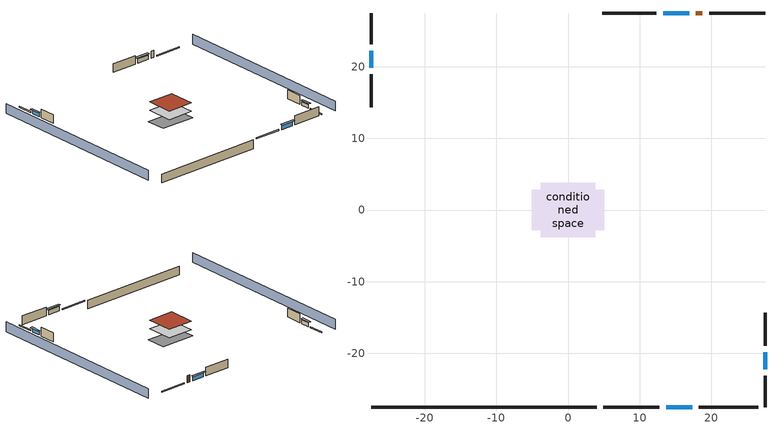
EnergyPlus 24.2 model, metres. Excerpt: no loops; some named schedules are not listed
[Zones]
conditioned space
 floor adiabatic (AdiabaticFloorConstruction): -3.78,-3.78 -3.78,3.78 3.78,3.78 3.78,-3.78 z0.3
 floor foundation (Slab1 construction): -5.06,-2.82 -5.06,2.82 5.06,2.82 5.06,-2.82 z-2.13
 wall outside (RimJoist1 construction): 4.95,-27.5 12.75,-27.5 z0.3:0.61
 wall outside (RimJoist2 construction): -27.5,27.5 -27.5,23.17 z0.3:0.61
 wall outside (RimJoist3 construction): 27.5,27.5 19.69,27.5 z0.3:0.61
 wall outside (RimJoist4 construction): 27.5,-27.5 27.5,-23.17 z0.3:0.61
 wall outside (AdiabaticWallConstruction 1): 18.77,27.5 17.85,27.5 z0.3:2.34
 wall outside (AdiabaticWallConstruction): 13.68,-27.5 17.33,-27.5 / 16.92,27.5 13.27,27.5 z0.3:1.52; -27.5,22.24 -27.5,19.85 / 27.5,-22.24 27.5,-19.85 z0.3:1.34
 wall outside (Wall1 construction): 18.26,-27.5 26.57,-27.5 z0.3:2.74
 wall outside (Wall2 construction): -27.5,18.93 -27.5,14.31 z0.3:2.74
 wall outside (Wall3 construction): 12.34,27.5 4.8,27.5 z0.3:2.74
 wall outside (Wall4 construction): 27.5,-18.93 27.5,-14.31 z0.3:2.74
 wall foundation (FoundationWall1 construction): -27.5,-27.5 4.02,-27.5 z-2.13:0.3
 window (WindowConstruction): 13.68,-27.5 17.33,-27.5 z0.3:1.52
 window (WindowConstruction 1): -27.5,22.24 -27.5,19.86 z0.3:1.34
 window (WindowConstruction 2): 16.92,27.5 13.27,27.5 z0.3:1.52
 window (WindowConstruction 3): 27.5,-22.24 27.5,-19.86 z0.3:1.34
 door (Door): 18.77,27.5 17.85,27.5 z0.3:2.34
 ceiling adiabatic (AdiabaticFloorConstruction): 3.78,-3.78 3.78,3.78 -3.78,3.78 -3.78,-3.78 z0.3
 roof outside (Roof1 construction): -3.78,3.78 -3.78,-3.78 3.78,-3.78 3.78,3.78 z2.74
shading: -32.07,27.5 -32.07,-27.5 / 32.07,-27.5 32.07,27.5 z0:2.74; 17.63,-27.5 13.38,-27.5 13.38,-28.11 17.63,-28.11 z1.83; -27.5,19.55 -27.5,22.55 -28.11,22.55 -28.11,19.55 z1.65; 12.97,27.5 17.23,27.5 17.23,28.11 12.97,28.11 z1.83; 27.5,-19.55 27.5,-22.55 28.11,-22.55 28.11,-19.55 z1.65
[Building]
Building 1: Terrain=Suburbs
[Site:Location]
Portland Intl Arpt_OR: Latitude {deg}=45.59; Longitude {deg}=-122.6; Time Zone {hr}=-8; Elevation {m}=33; Keep Site Location Information=Yes
[Site:GroundTemperature:Shallow]
10.2558, 8.96328, 8.85977, 9.47314, 11.9355, 14.3863, 16.5111, 17.8571, 17.9714, 16.8767, 14.8061, 12.4304
[Site:WaterMainsTemperature]
Calculation Method=Schedule; Temperature Schedule=mains temperature schedule
[Material] Roughness=Rough; Thermal Absorptance=0.9
Name | Thickness {m} | Conductivity {W/m-K} | Density {kg/m3} | Specific Heat {J/kg-K} | Solar Absorptance | Visible Absorptance
concrete 4.0 in. | 0.1016 | 1.803125 | 2242.8 | 837.4 | 0.7 | 0.7
concrete 8.0 in. | 0.2032 | 1.803125 | 2242.8 | 837.4 | 0.7 | 0.7
door material | 0.04445 | 0.0612267 | 512.64 | 1214.23 | 0.7 | 0.7
floor covering | 0.0127 | 0.0450781 | 54.468 | 1339.84 | 0.9 | 0.9
floor covering 1 | 0.0127 | 0.0433444 | 54.468 | 1339.84 | 0.6 | 0.6
floor rigid ins; wall rigid ins | 0.512978 | 0.029427 | 32.04 | 1214.23 | 0.7 | 0.7
floor stud and cavity | 0.1397 | 1.75129 | 37.0049 | 1207.88 | 0.7 | 0.7
furniture material conditioned space 1 | 0.1524 | 0.115458 | 640.8 | 1214.23 | 0.6 | 0.6
gypsum board | 0.0127 | 0.160291 | 801 | 837.4 | 0.6 | 0.6
gypsum board 1 | 0.0127 | 0.160291 | 801 | 837.4 | 0.7 | 0.7
metal surfacing | 0.000508 | 50.0403 | 7801.74 | 460.57 | 0.9 | 0.9
osb sheathing 0.5 in. | 0.0127 | 0.115458 | 512.64 | 1214.23 | 0.7 | 0.7
osb sheathing 0.75 in. | 0.01905 | 0.115458 | 512.64 | 1214.23 | 0.7 | 0.7
rim joist stud and cavity | 0.0508 | 0.178688 | 50.32683 | 1063.81 | 0.6 | 0.6
roof rigid ins | 0.103632 | 0.029427 | 32.04 | 1214.23 | 0.7 | 0.7
roof stud and cavity | 0.2032 | 0.156987 | 78.34581 | 1123.46 | 0.7 | 0.7
wall stud and cavity | 0.1397 | 0.117713 | 139.0536 | 1170.24 | 0.7 | 0.7
wall stud and cavity 1 | 0.0889 | 0.380278 | 52.3479 | 1209.89 | 0.7 | 0.7
wall stud and cavity 2 | 0.0889 | 0.391764 | 83.0341 | 1211.67 | 0.7 | 0.7
wood siding | 0.0254 | 0.102417 | 544.68 | 1172.36 | 0.85 | 0.85
wood siding 1; wood siding 2 | 0.0254 | 0.102417 | 544.68 | 1172.36 | 0.7 | 0.7
[WindowMaterial:SimpleGlazingSystem]
WindowMaterial: U-Factor {W/m2-K}=1.93052; Solar Heat Gain Coefficient=0.49
[Construction]
AdiabaticFloorConstruction: floor stud and cavity, floor rigid ins, osb sheathing 0.75 in., floor covering 1
AdiabaticWallConstruction: wood siding 1, wall rigid ins, wall stud and cavity 1, gypsum board
AdiabaticWallConstruction 1: wood siding 2, wall rigid ins, wall stud and cavity 1, gypsum board
Door: door material
FoundationWall1 construction: concrete 8.0 in., gypsum board 1
furniture construction conditioned space 1: furniture material conditioned space 1
PartitionWallConstruction: gypsum board, wall stud and cavity 2, gypsum board
RimJoist1 construction; RimJoist2 construction; RimJoist3 construction; RimJoist4 construction: wood siding, rim joist stud and cavity
Roof1 construction: metal surfacing, roof rigid ins, osb sheathing 0.75 in., roof stud and cavity, gypsum board
Slab1 construction: concrete 4.0 in., floor covering
Wall1 construction; Wall2 construction; Wall3 construction; Wall4 construction: wood siding, osb sheathing 0.5 in., wall stud and cavity, gypsum board
WindowConstruction; WindowConstruction 1; WindowConstruction 2; WindowConstruction 3: WindowMaterial
[Zone]
conditioned space: Multiplier=1; Volume {m3}=278.185; Part of Total Floor Area=Yes
[Space]
conditioned space 1: Zone=conditioned space; Volume {m3}=278.185
[SurfaceProperty:ExposedFoundationPerimeter]
Slab1: Exposed Perimeter Calculation Method=TotalExposedPerimeter; Total Exposed Perimeter {m}=31.51632
[SurfaceProperty:IncidentSolarMultiplier] Incident Solar Multiplier=1; Incident Solar Multiplier Schedule=trans schedule winter=0.85 summer=0.7
Window1; Window2; Window3; Window4
[InternalMass] Zone or ZoneList=conditioned space; Space or SpaceList=conditioned space 1
Name | Construction | Surface Area {m2}
furniture mass conditioned space 1 | furniture construction conditioned space 1 | 45.63397
partition wall mass | PartitionWallConstruction | 114.085
[Lights]
interior lighting: Zone or ZoneList or Space or SpaceList=conditioned space 1; Schedule=lighting_interior; Design Level Calculation Method=LightingLevel; Lighting Level {W}=204.232; Return Air Fraction=0; Fraction Radiant=0.6; Fraction Visible=0.2; Fraction Replaceable=1
[People]
occupants: Zone or ZoneList or Space or SpaceList=conditioned space 1; Number of People Schedule=occupants; Number of People Calculation Method=People; Number of People=2; Fraction Radiant=0.314171; Sensible Heat Fraction=0.56303; Activity Level Schedule=occupants activity schedule; Carbon Dioxide Generation Rate {m3/s-W}=0; Enable ASHRAE 55 Comfort Warnings=No; Mean Radiant Temperature Calculation Type=EnclosureAveraged
[ElectricEquipment] Zone or ZoneList or Space or SpaceList=conditioned space 1; Design Level Calculation Method=EquipmentLevel
Name | Schedule | Design Level {W} | Fraction Latent | Fraction Radiant | Fraction Lost
ceiling fan | ceiling_fan | 17.5354 | 0 | 0.558 | 0
clothes dryer | clothes_dryer | 10047.4 | 0.015 | 0.081 | 0.85
clothes washer | clothes_washer | 308.418 | 0.03 | 0.162 | 0.7
cooking range | cooking_range | 1774.88 | 0.08 | 0.432 | 0.2
dishwasher | dishwasher | 558.964 | 0.3 | 0.18 | 0.4
freezer | freezer schedule | 194.914 | 0 | 0.6 | 0
fridge | fridge schedule | 45.9075 | 0 | 0.6 | 0
fridge 1 | fridge schedule 1 | 152.703 | 0 | 0.6 | 0
mech vent bath fan 0 | mech vent bath fan 0 schedule | 15 | 0 | 0 | 1
mech vent house fan | mech vent house fan schedule | 0 | 0 | 0 | 1
mech vent house fan cfis | mech vent house fan cfis schedule | 0 | 0 | 0 | 0
mech vent range fan 0 | mech vent range fan 0 schedule | 30 | 0 | 0 | 1
misc permanent spa heater | misc permanent spa heater schedule | 317.614 | 0 | 0 | 1
misc permanent spa pump | misc permanent spa pump schedule | 332.146 | 0 | 0 | 1
misc plug loads | plug_loads_other | 593.856 | 0.021 | 0.558 | 0.049
misc tv | plug_loads_tv | 802.962 | 0 | 0.6 | 0
whole house fan | Always On Discrete | 0 | 0 | 0 | 1
[OtherEquipment] Zone or ZoneList or Space or SpaceList=conditioned space 1; Design Level Calculation Method=EquipmentLevel
Name | Fuel Type | Schedule | Design Level {W} | Fraction Latent | Fraction Radiant | Fraction Lost
clothes dryer 1 | Electricity | clothes_dryer | 0 | 0.015 | 0.081 | 0.85
cooking range 1 | Electricity | cooking_range | 0 | 0.08 | 0.432 | 0.2
general water use latent | None | general water use schedule | 44.1266 | 1 | 0 | 0
general water use sensible | None | general water use schedule | -43.4886 | 0 | 0.6 | 0
mech vent house fan latent load; water heater lat | None | Always On Discrete | 0 | 1 | 0 | 0
mech vent house fan sensible load; water heater sens | None | Always On Discrete | 0 | 0 | 0 | 0
water heater energy adjustment1 | Electricity | Always On Discrete | 0.01 | 0 | 0 | 1
[ZoneInfiltration:DesignFlowRate] Zone or ZoneList or Space or SpaceList=conditioned space 1; Schedule=Always On Discrete; Design Flow Rate Calculation Method=Flow/Zone; Design Flow Rate {m3/s}=0
infil flow; natural vent flow; whole house fan flow
[AvailabilityManager:Scheduled]
central ac and furnace airloop Availability Manager: Schedule=Always On Discrete
[WaterUse:Equipment]
dishwasher: Peak Flow Rate {m3/s}=1.20032e-05; Flow Rate Fraction Schedule=hot_water_dishwasher
[Foundation:Kiva]
Foundation Kiva 1: Initial Indoor Air Temperature {C}=20.5556; Wall Height Above Grade {m}=0.3048; Wall Depth Below Slab {m}=0.2032
[Foundation:Kiva:Settings]
Soil Conductivity {W/m-K}=1.3848; Soil Density {kg/m3}=1842.3; Soil Specific Heat {J/kg-K}=418.7; Ground Solar Absorptivity=0.9; Ground Thermal Absorptivity=0.9; Ground Surface Roughness {m}=0.03; Far-Field Width {m}=40; Deep-Ground Boundary Condition=ZeroFlux; Deep-Ground Depth {m}=40; Minimum Cell Dimension {m}=0.2; Maximum Cell Growth Coefficient=3; Simulation Timestep=Timestep
[Exterior:Lights]
exterior lighting: Schedule=exterior lighting schedule; Design Level {W}=6.19068
[EnergyManagementSystem:GlobalVariable]
central_ac_and_furnace_airloop_Fan_RTF
infil_program_Qfan
infil_program_Qinf
natural_vent_program_Qnv
natural_vent_program_Qwhf
[EnergyManagementSystem:Sensor]
Name | Output:Variable or Output:Meter Index Key | Output:Variable or Output:Meter
airflow_gain | infil flow | Infiltration Sensible Heat Gain Energy
airflow_gain_1 | natural vent flow | Infiltration Sensible Heat Gain Energy
airflow_gain_2 | whole house fan flow | Infiltration Sensible Heat Gain Energy
airflow_loss | infil flow | Infiltration Sensible Heat Loss Energy
airflow_loss_1 | natural vent flow | Infiltration Sensible Heat Loss Energy
airflow_loss_2 | whole house fan flow | Infiltration Sensible Heat Loss Energy
clg_load_cond |  | Cooling:EnergyTransfer:Zone:CONDITIONED SPACE
clg_sp_s; clg_sp_s_1 | cooling setpoint | Schedule Value
clothes_dryer_exhaust_0_sch_s | clothes_dryer | Schedule Value
cool_season | cooling season schedule | Schedule Value
htg_load_cond |  | Heating:EnergyTransfer:Zone:CONDITIONED SPACE
htg_sp_s; htg_sp_s_1 | heating setpoint | Schedule Value
hvac_availability_schedule_s | hvac availability schedule | Schedule Value
ig_ee_conv | ceiling fan | Electric Equipment Convective Heating Energy
ig_ee_conv_1 | clothes dryer | Electric Equipment Convective Heating Energy
ig_ee_conv_10 | misc plug loads | Electric Equipment Convective Heating Energy
ig_ee_conv_11 | misc tv | Electric Equipment Convective Heating Energy
ig_ee_conv_12 | whole house fan | Electric Equipment Convective Heating Energy
ig_ee_conv_3 | cooking range | Electric Equipment Convective Heating Energy
ig_ee_conv_4 | dishwasher | Electric Equipment Convective Heating Energy
ig_ee_conv_5 | freezer | Electric Equipment Convective Heating Energy
ig_ee_conv_6 | fridge | Electric Equipment Convective Heating Energy
ig_ee_conv_7 | fridge 1 | Electric Equipment Convective Heating Energy
ig_ee_conv_8 | misc permanent spa heater | Electric Equipment Convective Heating Energy
ig_ee_conv_9 | misc permanent spa pump | Electric Equipment Convective Heating Energy
ig_ee_rad | ceiling fan | Electric Equipment Radiant Heating Energy
ig_ee_rad_1 | clothes dryer | Electric Equipment Radiant Heating Energy
ig_ee_rad_10 | misc plug loads | Electric Equipment Radiant Heating Energy
ig_ee_rad_11 | misc tv | Electric Equipment Radiant Heating Energy
ig_ee_rad_12 | whole house fan | Electric Equipment Radiant Heating Energy
ig_ee_rad_3 | cooking range | Electric Equipment Radiant Heating Energy
ig_ee_rad_4 | dishwasher | Electric Equipment Radiant Heating Energy
ig_ee_rad_5 | freezer | Electric Equipment Radiant Heating Energy
ig_ee_rad_6 | fridge | Electric Equipment Radiant Heating Energy
ig_ee_rad_7 | fridge 1 | Electric Equipment Radiant Heating Energy
ig_ee_rad_8 | misc permanent spa heater | Electric Equipment Radiant Heating Energy
ig_ee_rad_9 | misc permanent spa pump | Electric Equipment Radiant Heating Energy
ig_lgt_conv | interior lighting | Lights Convective Heating Energy
ig_lgt_rad | interior lighting | Lights Radiant Heating Energy
ig_lgt_vis | interior lighting | Lights Visible Radiation Heating Energy
ig_oe_conv | clothes dryer 1 | Other Equipment Convective Heating Energy
ig_oe_conv_1 | cooking range 1 | Other Equipment Convective Heating Energy
ig_oe_conv_2 | general water use latent | Other Equipment Convective Heating Energy
ig_oe_conv_3 | general water use sensible | Other Equipment Convective Heating Energy
ig_oe_conv_4 | water heater energy adjustment1 | Other Equipment Convective Heating Energy
ig_oe_conv_5 | water heater lat | Other Equipment Convective Heating Energy
ig_oe_conv_6 | water heater sens | Other Equipment Convective Heating Energy
ig_oe_rad | clothes dryer 1 | Other Equipment Radiant Heating Energy
ig_oe_rad_1 | cooking range 1 | Other Equipment Radiant Heating Energy
ig_oe_rad_2 | general water use latent | Other Equipment Radiant Heating Energy
ig_oe_rad_3 | general water use sensible | Other Equipment Radiant Heating Energy
ig_oe_rad_4 | water heater energy adjustment1 | Other Equipment Radiant Heating Energy
ig_oe_rad_5 | water heater lat | Other Equipment Radiant Heating Energy
ig_oe_rad_6 | water heater sens | Other Equipment Radiant Heating Energy
ig_ppl_conv | occupants | People Convective Heating Energy
ig_ppl_rad | occupants | People Radiant Heating Energy
im_conv | furniture mass conditioned space 1 | Surface Inside Face Convection Heat Gain Energy
im_conv_1 | partition wall mass | Surface Inside Face Convection Heat Gain Energy
im_ig | furniture mass conditioned space 1 | Surface Inside Face Internal Gains Radiation Heat Gain Energy
im_ig_1 | partition wall mass | Surface Inside Face Internal Gains Radiation Heat Gain Energy
im_lgt | furniture mass conditioned space 1 | Surface Inside Face Lights Radiation Heat Gain Energy
im_lgt_1 | partition wall mass | Surface Inside Face Lights Radiation Heat Gain Energy
im_sol | furniture mass conditioned space 1 | Surface Inside Face Solar Radiation Heat Gain Energy
im_sol_1 | partition wall mass | Surface Inside Face Solar Radiation Heat Gain Energy
im_surf | furniture mass conditioned space 1 | Surface Inside Face Net Surface Thermal Radiation Heat Gain Energy
im_surf_1 | partition wall mass | Surface Inside Face Net Surface Thermal Radiation Heat Gain Energy
mech_vent_bath_fan_0_sch_s | mech vent bath fan 0 schedule | Schedule Value
mech_vent_range_fan_0_sch_s | mech vent range fan 0 schedule | Schedule Value
mv_conv | mech vent bath fan 0 | Electric Equipment Convective Heating Energy
mv_conv_1 | mech vent house fan | Electric Equipment Convective Heating Energy
mv_conv_2 | mech vent house fan cfis | Electric Equipment Convective Heating Energy
mv_conv_3 | mech vent range fan 0 | Electric Equipment Convective Heating Energy
mv_conv_4 | mech vent house fan latent load | Other Equipment Convective Heating Energy
mv_conv_5 | mech vent house fan sensible load | Other Equipment Convective Heating Energy
mv_rad | mech vent bath fan 0 | Electric Equipment Radiant Heating Energy
mv_rad_1 | mech vent house fan | Electric Equipment Radiant Heating Energy
mv_rad_2 | mech vent house fan cfis | Electric Equipment Radiant Heating Energy
mv_rad_3 | mech vent range fan 0 | Electric Equipment Radiant Heating Energy
mv_rad_4 | mech vent house fan latent load | Other Equipment Radiant Heating Energy
mv_rad_5 | mech vent house fan sensible load | Other Equipment Radiant Heating Energy
natural_vent_s | natural vent schedule | Schedule Value
out_pb_s |  | Site Outdoor Air Barometric Pressure
out_wt_s |  | Site Outdoor Air Humidity Ratio
site_vw_s |  | Site Wind Speed
ss_back_out | Window1 | Surface Window Shortwave from Zone Back Out Window Heat Transfer Rate
ss_back_out_1 | Window2 | Surface Window Shortwave from Zone Back Out Window Heat Transfer Rate
ss_back_out_2 | Window3 | Surface Window Shortwave from Zone Back Out Window Heat Transfer Rate
ss_back_out_3 | Window4 | Surface Window Shortwave from Zone Back Out Window Heat Transfer Rate
ss_conv | Door1 | Surface Inside Face Convection Heat Gain Energy
ss_conv_1 | Window1 | Surface Inside Face Convection Heat Gain Energy
ss_conv_2 | Window2 | Surface Inside Face Convection Heat Gain Energy
ss_conv_3 | Window3 | Surface Inside Face Convection Heat Gain Energy
ss_conv_4 | Window4 | Surface Inside Face Convection Heat Gain Energy
ss_ig | Door1 | Surface Inside Face Internal Gains Radiation Heat Gain Energy
ss_ig_1 | Window1 | Surface Inside Face Internal Gains Radiation Heat Gain Energy
ss_ig_2 | Window2 | Surface Inside Face Internal Gains Radiation Heat Gain Energy
ss_ig_3 | Window3 | Surface Inside Face Internal Gains Radiation Heat Gain Energy
ss_ig_4 | Window4 | Surface Inside Face Internal Gains Radiation Heat Gain Energy
ss_lgt | Door1 | Surface Inside Face Lights Radiation Heat Gain Energy
ss_sol | Door1 | Surface Inside Face Solar Radiation Heat Gain Energy
ss_surf | Door1 | Surface Inside Face Net Surface Thermal Radiation Heat Gain Energy
ss_surf_1 | Window1 | Surface Inside Face Net Surface Thermal Radiation Heat Gain Energy
ss_surf_2 | Window2 | Surface Inside Face Net Surface Thermal Radiation Heat Gain Energy
ss_surf_3 | Window3 | Surface Inside Face Net Surface Thermal Radiation Heat Gain Energy
ss_surf_4 | Window4 | Surface Inside Face Net Surface Thermal Radiation Heat Gain Energy
ss_trans_in | Window1 | Surface Window Transmitted Solar Radiation Rate
ss_trans_in_1 | Window2 | Surface Window Transmitted Solar Radiation Rate
ss_trans_in_2 | Window3 | Surface Window Transmitted Solar Radiation Rate
ss_trans_in_3 | Window4 | Surface Window Transmitted Solar Radiation Rate
ss_trans_out | Window1 | Surface Inside Face Initial Transmitted Diffuse Transmitted Out Window Solar Radiation Rate
ss_trans_out_1 | Window2 | Surface Inside Face Initial Transmitted Diffuse Transmitted Out Window Solar Radiation Rate
ss_trans_out_2 | Window3 | Surface Inside Face Initial Transmitted Diffuse Transmitted Out Window Solar Radiation Rate
ss_trans_out_3 | Window4 | Surface Inside Face Initial Transmitted Diffuse Transmitted Out Window Solar Radiation Rate
s_conv | FoundationWall1 | Surface Inside Face Convection Heat Gain Energy
s_conv_1 | inferred conditioned ceiling | Surface Inside Face Convection Heat Gain Energy
s_conv_10 | Wall2 | Surface Inside Face Convection Heat Gain Energy
s_conv_11 | Wall3 | Surface Inside Face Convection Heat Gain Energy
s_conv_12 | Wall4 | Surface Inside Face Convection Heat Gain Energy
s_conv_2 | inferred conditioned floor | Surface Inside Face Convection Heat Gain Energy
s_conv_3 | RimJoist1 | Surface Inside Face Convection Heat Gain Energy
s_conv_4 | RimJoist2 | Surface Inside Face Convection Heat Gain Energy
s_conv_5 | RimJoist3 | Surface Inside Face Convection Heat Gain Energy
s_conv_6 | RimJoist4 | Surface Inside Face Convection Heat Gain Energy
s_conv_7 | Roof1 | Surface Inside Face Convection Heat Gain Energy
s_conv_8 | Slab1 | Surface Inside Face Convection Heat Gain Energy
s_conv_9 | Wall1 | Surface Inside Face Convection Heat Gain Energy
s_ig | FoundationWall1 | Surface Inside Face Internal Gains Radiation Heat Gain Energy
s_ig_1 | inferred conditioned ceiling | Surface Inside Face Internal Gains Radiation Heat Gain Energy
s_ig_10 | Wall2 | Surface Inside Face Internal Gains Radiation Heat Gain Energy
s_ig_11 | Wall3 | Surface Inside Face Internal Gains Radiation Heat Gain Energy
s_ig_12 | Wall4 | Surface Inside Face Internal Gains Radiation Heat Gain Energy
s_ig_2 | inferred conditioned floor | Surface Inside Face Internal Gains Radiation Heat Gain Energy
s_ig_3 | RimJoist1 | Surface Inside Face Internal Gains Radiation Heat Gain Energy
s_ig_4 | RimJoist2 | Surface Inside Face Internal Gains Radiation Heat Gain Energy
s_ig_5 | RimJoist3 | Surface Inside Face Internal Gains Radiation Heat Gain Energy
s_ig_6 | RimJoist4 | Surface Inside Face Internal Gains Radiation Heat Gain Energy
s_ig_7 | Roof1 | Surface Inside Face Internal Gains Radiation Heat Gain Energy
s_ig_8 | Slab1 | Surface Inside Face Internal Gains Radiation Heat Gain Energy
s_ig_9 | Wall1 | Surface Inside Face Internal Gains Radiation Heat Gain Energy
s_lgt | FoundationWall1 | Surface Inside Face Lights Radiation Heat Gain Energy
s_lgt_1 | inferred conditioned ceiling | Surface Inside Face Lights Radiation Heat Gain Energy
s_lgt_10 | Wall2 | Surface Inside Face Lights Radiation Heat Gain Energy
s_lgt_11 | Wall3 | Surface Inside Face Lights Radiation Heat Gain Energy
s_lgt_12 | Wall4 | Surface Inside Face Lights Radiation Heat Gain Energy
s_lgt_2 | inferred conditioned floor | Surface Inside Face Lights Radiation Heat Gain Energy
s_lgt_3 | RimJoist1 | Surface Inside Face Lights Radiation Heat Gain Energy
s_lgt_4 | RimJoist2 | Surface Inside Face Lights Radiation Heat Gain Energy
s_lgt_5 | RimJoist3 | Surface Inside Face Lights Radiation Heat Gain Energy
s_lgt_6 | RimJoist4 | Surface Inside Face Lights Radiation Heat Gain Energy
s_lgt_7 | Roof1 | Surface Inside Face Lights Radiation Heat Gain Energy
s_lgt_8 | Slab1 | Surface Inside Face Lights Radiation Heat Gain Energy
s_lgt_9 | Wall1 | Surface Inside Face Lights Radiation Heat Gain Energy
s_sol | FoundationWall1 | Surface Inside Face Solar Radiation Heat Gain Energy
s_sol_1 | inferred conditioned ceiling | Surface Inside Face Solar Radiation Heat Gain Energy
s_sol_10 | Wall2 | Surface Inside Face Solar Radiation Heat Gain Energy
s_sol_11 | Wall3 | Surface Inside Face Solar Radiation Heat Gain Energy
s_sol_12 | Wall4 | Surface Inside Face Solar Radiation Heat Gain Energy
s_sol_2 | inferred conditioned floor | Surface Inside Face Solar Radiation Heat Gain Energy
s_sol_3 | RimJoist1 | Surface Inside Face Solar Radiation Heat Gain Energy
s_sol_4 | RimJoist2 | Surface Inside Face Solar Radiation Heat Gain Energy
s_sol_5 | RimJoist3 | Surface Inside Face Solar Radiation Heat Gain Energy
s_sol_6 | RimJoist4 | Surface Inside Face Solar Radiation Heat Gain Energy
s_sol_7 | Roof1 | Surface Inside Face Solar Radiation Heat Gain Energy
s_sol_8 | Slab1 | Surface Inside Face Solar Radiation Heat Gain Energy
s_sol_9 | Wall1 | Surface Inside Face Solar Radiation Heat Gain Energy
s_surf | FoundationWall1 | Surface Inside Face Net Surface Thermal Radiation Heat Gain Energy
s_surf_1 | inferred conditioned ceiling | Surface Inside Face Net Surface Thermal Radiation Heat Gain Energy
s_surf_10 | Wall2 | Surface Inside Face Net Surface Thermal Radiation Heat Gain Energy
s_surf_11 | Wall3 | Surface Inside Face Net Surface Thermal Radiation Heat Gain Energy
s_surf_12 | Wall4 | Surface Inside Face Net Surface Thermal Radiation Heat Gain Energy
s_surf_2 | inferred conditioned floor | Surface Inside Face Net Surface Thermal Radiation Heat Gain Energy
s_surf_3 | RimJoist1 | Surface Inside Face Net Surface Thermal Radiation Heat Gain Energy
s_surf_4 | RimJoist2 | Surface Inside Face Net Surface Thermal Radiation Heat Gain Energy
s_surf_5 | RimJoist3 | Surface Inside Face Net Surface Thermal Radiation Heat Gain Energy
s_surf_6 | RimJoist4 | Surface Inside Face Net Surface Thermal Radiation Heat Gain Energy
s_surf_7 | Roof1 | Surface Inside Face Net Surface Thermal Radiation Heat Gain Energy
s_surf_8 | Slab1 | Surface Inside Face Net Surface Thermal Radiation Heat Gain Energy
s_surf_9 | Wall1 | Surface Inside Face Net Surface Thermal Radiation Heat Gain Energy
water_heater_T_set | water heater setpoint | Schedule Value
[EnergyManagementSystem:Actuator]
Name | Actuated Component Unique | Actuated Component Type | Actuated Component Control Type
fridge_schedule_1_act | fridge schedule 1 | Schedule:Constant | Schedule Value
fridge_schedule_act | fridge schedule | Schedule:Constant | Schedule Value
infil_flow_act | infil flow | Zone Infiltration | Air Exchange Flow Rate
mech_vent_house_fan_cfis_act | mech vent house fan cfis | ElectricEquipment | Electricity Rate
mech_vent_house_fan_latent_load_act | mech vent house fan latent load | OtherEquipment | Power Level
mech_vent_house_fan_sensible_load_act | mech vent house fan sensible load | OtherEquipment | Power Level
natural_vent_flow_act | natural vent flow | Zone Infiltration | Air Exchange Flow Rate
water_heater_HPWHSchedOverride | water heater setpoint | Schedule:Constant | Schedule Value
water_heater_hpwh_ec_adj_act | water heater energy adjustment1 | OtherEquipment | Power Level
water_heater_lat_act | water heater lat | OtherEquipment | Power Level
water_heater_LESchedOverride | water heater BottomElementSetpoint | Schedule:Constant | Schedule Value
water_heater_sens_act | water heater sens | OtherEquipment | Power Level
water_heater_UESchedOverride | water heater TopElementSetpoint | Schedule:Constant | Schedule Value
whole_house_fan_act | whole house fan | ElectricEquipment | Electricity Rate
whole_house_fan_flow_act | whole house fan flow | Zone Infiltration | Air Exchange Flow Rate
[EnergyManagementSystem:Program]
central_ac_and_furnace_supply_fan_disaggregate_program: Set central_ac_and_furnace_supply_fan_clg = 0; If central_ac_and_furnace_clg_coil_s > 0; Set central_ac_and_furnace_supply_fan_clg = central_ac_and_furnace_supply_fan_s; EndIf
central_ac_and_furnace_supply_fan_disaggregate_program_1: Set central_ac_and_furnace_supply_fan_primary_htg = 0; If central_ac_and_furnace_htg_coil_s > 0; Set central_ac_and_furnace_supply_fan_primary_htg = central_ac_and_furnace_supply_fan_s_1; EndIf
